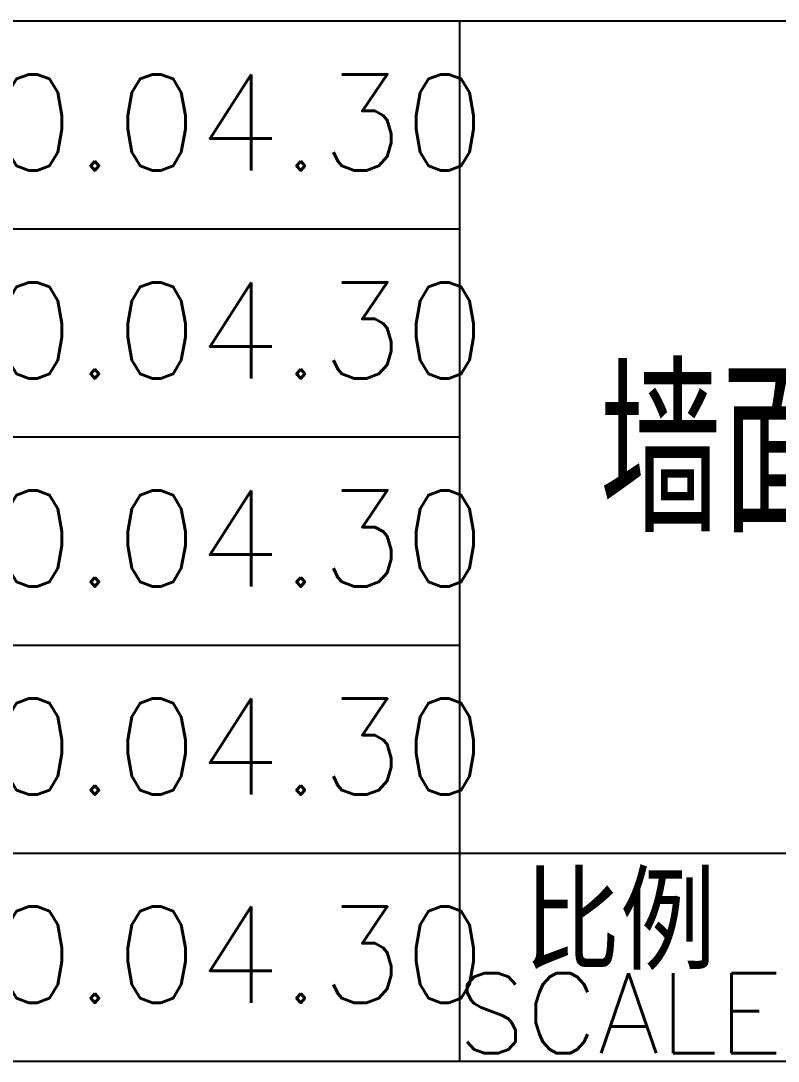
# Model space of a CAD drawing. Header units: millimetres. Extents: x 865974 to 875117, y 41124 to 44891.
# Drawn here: x 869506.32 to 869529.97, y 41143.6 to 41176.1 of the extents above; entities that cross this region are included whole.
import ezdxf
from ezdxf.enums import TextEntityAlignment as Align

# ---------------------------------------------------------------- set-up
doc = ezdxf.new("R2010")
doc.units = ezdxf.units.MM
doc.header["$LTSCALE"] = 1000
doc.header["$MEASUREMENT"] = 0
doc.layers.add('PUB_TEXT', color=7, linetype='Continuous')
doc.styles.add('ECEC_TQ', font='txt_l.shx', dxfattribs={"bigfont": 'hztxt_l.shx'})
doc.styles.add('TS', font='tssdeng.shx', dxfattribs={"width": 0.8, "height": 2.5, "bigfont": 'tssdchn.shx'})

msp = doc.modelspace()

# ---------------------------------------------------------------- linework, layer by layer
for p, q in [((869465.031, 41176.104), (869575.031, 41176.104)), ((869520.031, 41143.604), (869520.031, 41176.104)), ((869465.031, 41169.604), (869520.031, 41169.604)), ((869465.031, 41163.104), (869520.031, 41163.104)), ((869465.031, 41156.604), (869520.031, 41156.604)), ((869465.031, 41150.104), (869520.031, 41150.104)), ((869520.031, 41150.104), (869645.031, 41150.104)), ((869465.031, 41143.604), (869645.031, 41143.604))]:
    msp.add_line(p, q)

# ---------------------------------------------------------------- texts
at = {"style": 'ECEC_TQ'}
for s, height, p in [('比例', 3, (869525.031, 41148.104)), ('SCALE', 2.5, (869525.031, 41145.104))]:
    msp.add_text(s, height=height, dxfattribs=at).set_placement(p, align=Align.MIDDLE)
for p in [(869509.275, 41172.932), (869509.275, 41166.432), (869509.275, 41159.932), (869509.275, 41153.432), (869509.275, 41146.932)]:
    msp.add_attdef('2020.04.30', text=' ', height=3, dxfattribs=at).set_placement(p, align=Align.MIDDLE)
at = {"layer": 'PUB_TEXT', "style": 'TS', "width": 0.8}
msp.add_text('墙面檩条布置图及安装节点', height=5, dxfattribs=at).set_placement((869547.197, 41162.887), align=Align.MIDDLE)

doc.saveas('drawing.dxf')
